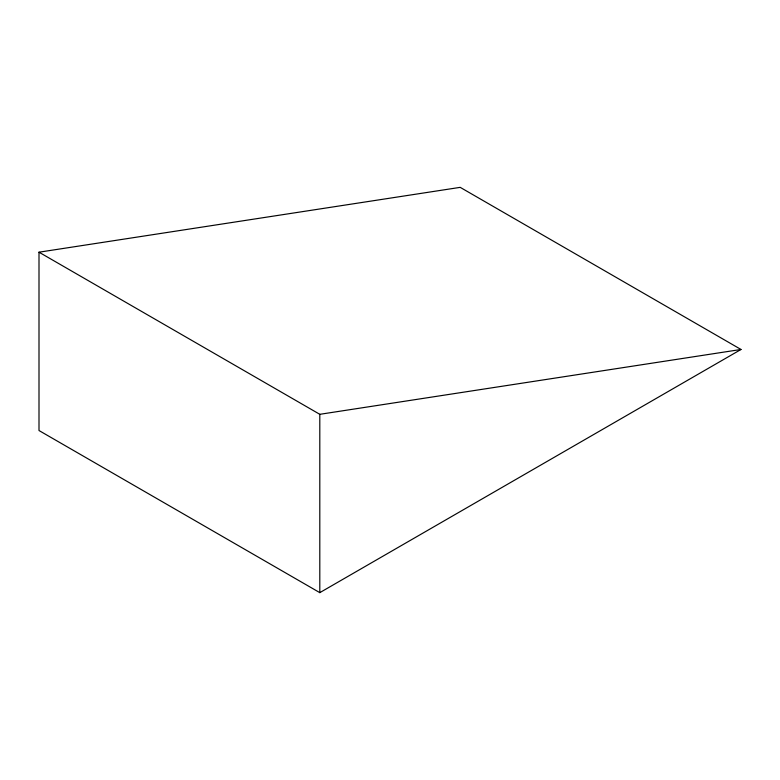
<?xml version="1.0" encoding="UTF-8"?>
<svg xmlns="http://www.w3.org/2000/svg" width="780" height="780" viewBox="0 0 780 780"><rect width="100%" height="100%" fill="white"/><g stroke="black" fill="none" stroke-linecap="round" stroke-linejoin="round"><path stroke-width="1.17" d="M319.8 592.644L741 349.469L460.2 187.356L39 252.194L39 430.531L319.8 592.644L319.8 414.316L39 252.194M319.8 414.316L741 349.469"/></g></svg>
